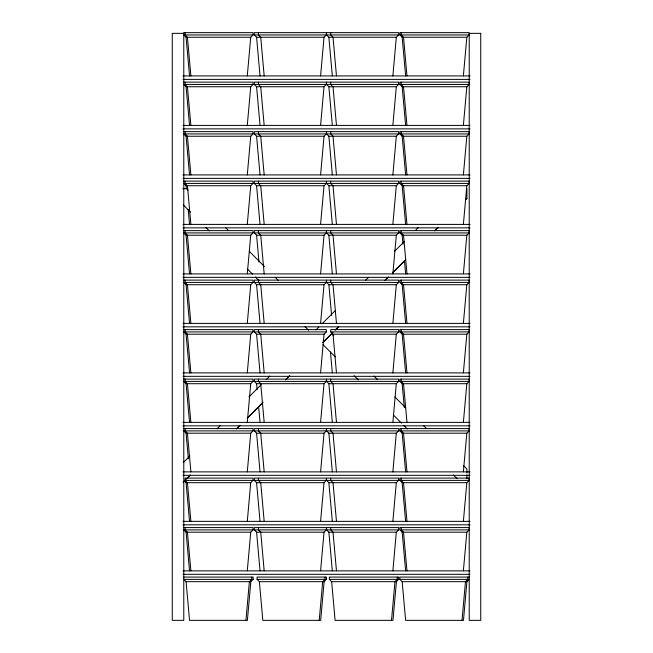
<?xml version="1.0" encoding="UTF-8"?>
<svg xmlns="http://www.w3.org/2000/svg" width="653" height="653" viewBox="0 0 653 653"><rect width="100%" height="100%" fill="white"/><g stroke="black" fill="none" stroke-linecap="round" stroke-linejoin="round"><path stroke-width="0.98" d="M247.283 75.928L250.736 37.254L253.038 34.952L253.038 32.65L183.779 32.65L183.779 620.35L172.27 620.35L172.27 33.344L183.779 33.344M247.283 125.417L250.736 86.743L253.038 84.441L253.038 82.139L183.779 82.139M247.283 174.914L250.736 136.24L253.038 133.938L253.038 131.637L183.779 131.637M247.283 224.403L250.736 185.73L253.038 183.428L253.038 181.126L183.779 181.126M247.283 273.901L250.736 235.227L253.038 232.925L253.038 230.623L183.779 230.623M247.283 323.39L250.736 284.716L253.038 282.414L253.038 280.113L183.779 280.113M247.283 372.887L250.736 334.214L253.038 331.912L253.038 329.61L183.779 329.61M247.283 422.377L250.736 383.703L253.038 381.401L253.038 379.099L183.779 379.099M247.283 471.874L250.736 433.2L253.038 430.898L253.038 428.597L183.779 428.597M247.283 521.363L250.736 482.689L253.038 480.388L253.038 478.086L185.134 478.086L185.134 480.388L187.435 482.689L190.888 521.363M247.283 570.861L250.736 532.187L253.038 529.885L253.038 527.583L183.779 527.583M245.928 620.35L249.381 581.676L251.683 579.374L251.683 577.072M253.135 579.374L250.834 581.676L247.381 620.35L189.533 620.35L186.081 581.676L183.779 579.374L253.135 579.374L253.135 577.072L183.779 577.072M320.582 75.928L324.035 37.254L326.337 34.952L326.337 32.65L254.286 32.65L254.286 34.952L256.588 37.254L260.041 75.928M320.582 125.417L324.035 86.743L326.337 84.441L326.337 82.139L254.286 82.139L254.286 84.441L256.588 86.743L260.041 125.417M320.582 174.914L324.035 136.24L326.337 133.938L326.337 131.637L254.286 131.637L254.286 133.938L256.588 136.24L260.041 174.914M320.582 224.403L324.035 185.73L326.337 183.428L326.337 181.126L254.286 181.126L254.286 183.428L256.588 185.73L260.041 224.403M320.582 273.901L324.035 235.227L326.337 232.925L326.337 230.623L254.286 230.623L254.286 232.925L256.588 235.227L258.98 262M320.582 323.39L324.035 284.716L326.337 282.414L326.337 280.113L254.286 280.113L254.286 282.414L256.588 284.716L260.041 323.39M320.582 372.887L324.035 334.214L326.337 331.912L326.337 329.61L254.286 329.61L254.286 331.912L256.588 334.214L260.041 372.887M320.582 422.377L324.035 383.703L326.337 381.401L326.337 379.099L254.286 379.099L254.286 381.401L256.588 383.703L257.119 389.653M320.582 471.874L324.035 433.2L326.337 430.898L326.337 428.597L254.286 428.597L254.286 430.898L256.588 433.2L260.041 471.874M320.582 521.363L324.035 482.689L326.337 480.388L326.337 478.086L254.286 478.086L254.286 480.388L256.588 482.689L260.041 521.363M320.582 570.861L324.035 532.187L326.337 529.885L326.337 527.583L254.286 527.583L254.286 529.885L256.588 532.187L260.041 570.861M319.227 620.35L322.68 581.676L324.982 579.374L324.982 577.072M324.133 581.676L320.672 620.35L262.824 620.35L259.372 581.676L257.07 579.374L257.07 577.072L326.435 577.072L326.435 579.374L324.133 581.676L259.372 581.676M392.861 75.928L396.314 37.254L398.616 34.952L398.616 32.65L326.565 32.65L326.565 34.952L328.867 37.254L332.328 75.928M392.861 125.417L396.314 86.743L398.616 84.441L398.616 82.139L326.565 82.139L326.565 84.441L328.867 86.743L332.328 125.417M392.861 174.914L396.314 136.24L398.616 133.938L398.616 131.637L326.565 131.637L326.565 133.938L328.867 136.24L332.328 174.914M392.861 224.403L396.314 185.73L398.616 183.428L398.616 181.126L326.565 181.126L326.565 183.428L328.867 185.73L332.328 224.403M392.861 273.901L396.314 235.227L398.616 232.925L398.616 230.623L326.565 230.623L326.565 232.925L328.867 235.227L332.328 273.901M392.861 323.39L396.314 284.716L398.616 282.414L398.616 280.113L326.565 280.113L326.565 282.414L328.867 284.716L331.618 315.456M392.861 372.887L396.314 334.214L398.616 331.912L398.616 329.61L330.712 329.61L330.712 331.912L333.014 334.214L336.466 372.887M392.861 422.377L396.314 383.703L398.616 381.401L398.616 379.099L326.565 379.099L326.565 381.401L328.867 383.703L332.328 422.377M392.861 471.874L396.314 433.2L398.616 430.898L398.616 428.597L326.565 428.597L326.565 430.898L328.867 433.2L332.328 471.874M392.861 521.363L396.314 482.689L398.616 480.388L398.616 478.086L326.565 478.086L326.565 480.388L328.867 482.689L332.328 521.363M392.861 570.861L396.314 532.187L398.616 529.885L398.616 527.583L326.565 527.583L326.565 529.885L328.867 532.187L332.328 570.861M391.506 620.35L394.959 581.676L397.261 579.374L397.261 577.072M396.412 581.676L392.959 620.35L335.111 620.35L331.659 581.676L329.357 579.374L329.357 577.072L398.714 577.072L398.714 579.374L396.412 581.676L331.659 581.676M463.377 75.928L466.83 37.254L469.132 34.952L469.132 32.65L399.865 32.65L399.865 34.952L402.166 37.254L405.619 75.928M463.377 125.417L466.83 86.743L469.132 84.441L469.132 82.139L399.865 82.139L399.865 84.441L402.166 86.743L405.619 125.417M463.377 174.914L466.83 136.24L469.132 133.938L469.132 131.637L399.865 131.637L399.865 133.938L402.166 136.24L405.619 174.914M463.377 224.403L466.83 185.73L469.132 183.428L469.132 181.126L399.865 181.126L399.865 183.428L402.166 185.73L405.619 224.403M463.377 273.901L466.83 235.227L469.132 232.925L469.132 230.623L399.865 230.623L399.865 232.925L402.166 235.227L402.966 244.149M463.377 323.39L466.83 284.716L469.132 282.414L469.132 280.113L399.865 280.113L399.865 282.414L402.166 284.716L405.619 323.39M463.377 372.887L466.83 334.214L469.132 331.912L469.132 329.61L399.865 329.61L399.865 331.912L402.166 334.214L405.619 372.887M463.377 422.377L466.83 383.703L469.132 381.401L469.132 379.099L399.865 379.099L399.865 381.401L402.166 383.703L404.289 407.505M463.377 471.874L466.83 433.2L469.132 430.898L469.132 428.597L399.865 428.597L399.865 430.898L402.166 433.2L405.619 471.874M463.377 521.363L466.83 482.689L469.132 480.388L469.132 478.086L399.865 478.086L399.865 480.388L402.166 482.689L405.619 521.363M463.377 570.861L466.83 532.187L469.132 529.885L469.132 527.583L399.865 527.583L399.865 529.885L402.166 532.187L405.619 570.861M462.022 620.35L465.475 581.676L467.777 579.374L467.777 577.072M399.865 579.374L469.221 579.374L466.919 581.676L463.467 620.35L405.619 620.35L402.166 581.676L399.865 579.374L399.865 577.072L469.221 577.072M183.33 462.528L189.86 456.039M217.196 428.662L220.118 425.78M248.891 396.959L261.192 384.707M266.187 379.662L269.836 376.063M315.897 329.953L318.827 327.063M322.378 323.464L335.397 310.493M365.607 280.235L368.537 277.354M394.428 251.413L404.558 241.324M415.324 230.517L418.246 227.636M183.175 482.224L185.33 480.061M187.493 477.898L190.374 475.017L183.215 482.224M237.178 428.213L240.059 425.332L236.5 428.931M247.258 418.132L262.375 403.007M286.136 379.246L289.736 375.638L285.467 379.964M322.86 342.515L332.222 333.152M335.822 329.553L338.703 326.671L335.152 330.271M385.507 279.868L388.388 276.986L384.837 280.586M404.95 260.425L392.706 272.668L405.717 259.706M435.192 230.174L438.073 227.293L434.514 230.901M466.919 198.496L465.434 199.932L466.919 198.496L466.919 188.725M247.299 418.132L263.143 402.289M322.909 342.515L332.989 332.434M253.038 34.952L183.779 34.952L186.081 37.254L189.533 75.928M254.286 34.952L326.337 34.952M326.565 34.952L398.616 34.952M399.865 34.952L469.132 34.952M186.081 37.254L250.736 37.254M256.588 37.254L324.035 37.254M328.867 37.254L396.314 37.254M402.166 37.254L466.83 37.254M182.979 75.928L470.021 75.928M182.979 79.38L470.021 79.38M253.038 84.441L183.779 84.441L186.081 86.743L189.533 125.417M254.286 84.441L326.337 84.441M326.565 84.441L398.616 84.441M399.865 84.441L469.132 84.441M186.081 86.743L250.736 86.743M256.588 86.743L324.035 86.743M328.867 86.743L396.314 86.743M402.166 86.743L466.83 86.743M182.979 125.417L470.021 125.417M182.979 128.87L470.021 128.87M253.038 133.938L183.779 133.938L186.081 136.24L189.533 174.914M254.286 133.938L326.337 133.938M326.565 133.938L398.616 133.938M399.865 133.938L469.132 133.938M186.081 136.24L250.736 136.24M256.588 136.24L324.035 136.24M328.867 136.24L396.314 136.24M402.166 136.24L466.83 136.24M182.979 174.914L470.021 174.914M182.979 178.367L470.021 178.367M253.038 183.428L183.779 183.428L186.081 185.73L186.342 188.709M254.286 183.428L326.337 183.428M326.565 183.428L398.616 183.428M399.865 183.428L469.132 183.428M186.081 185.73L250.736 185.73M256.588 185.73L324.035 185.73M328.867 185.73L396.314 185.73M402.166 185.73L466.83 185.73M182.734 188.725L186.636 188.725L188.08 190.17M182.979 224.403L470.021 224.403M182.979 227.856L470.021 227.856M253.038 232.925L183.779 232.925L186.081 235.227L189.533 273.901M254.286 232.925L326.337 232.925M326.565 232.925L398.616 232.925M399.865 232.925L469.132 232.925M186.081 235.227L250.736 235.227M256.588 235.227L324.035 235.227M328.867 235.227L396.314 235.227M402.166 235.227L466.83 235.227M182.979 273.901L470.021 273.901M182.979 277.354L470.021 277.354M253.038 282.414L183.779 282.414L186.081 284.716L189.533 323.39M254.286 282.414L326.337 282.414M326.565 282.414L398.616 282.414M401.22 280.113L401.22 282.414L469.132 282.414M186.081 284.716L250.736 284.716M256.588 284.716L324.035 284.716M328.867 284.716L396.314 284.716M402.166 284.716L466.83 284.716M182.979 323.39L470.021 323.39M182.979 326.843L470.021 326.843M253.038 331.912L183.779 331.912L186.081 334.214L189.533 372.887M254.286 331.912L326.337 331.912M330.712 331.912L398.616 331.912M399.865 331.912L469.132 331.912M186.081 334.214L250.736 334.214M256.588 334.214L324.035 334.214M333.014 334.214L396.314 334.214M402.166 334.214L466.83 334.214M182.979 372.887L470.021 372.887M182.979 376.34L470.021 376.34M253.038 381.401L183.779 381.401L186.081 383.703L189.533 422.377M254.286 381.401L326.337 381.401M326.565 381.401L398.616 381.401M399.865 381.401L469.132 381.401M186.081 383.703L250.736 383.703M256.588 383.703L324.035 383.703M328.867 383.703L396.314 383.703M402.166 383.703L466.83 383.703M182.979 422.377L470.021 422.377M182.979 425.829L470.021 425.829M253.038 430.898L183.779 430.898L186.081 433.2L188.382 458.977M254.286 430.898L326.337 430.898M326.565 430.898L398.616 430.898M399.865 430.898L469.132 430.898M186.081 433.2L250.736 433.2M256.588 433.2L324.035 433.2M328.867 433.2L396.314 433.2M402.166 433.2L466.83 433.2M182.979 471.874L470.021 471.874M182.979 475.327L470.021 475.327M185.134 480.388L253.038 480.388M254.286 480.388L326.337 480.388M326.565 480.388L398.616 480.388M399.865 480.388L469.132 480.388M184.35 480.967L186.081 482.689L250.736 482.689M256.588 482.689L324.035 482.689M328.867 482.689L396.314 482.689M402.166 482.689L466.83 482.689M182.979 521.363L470.021 521.363M182.979 524.816L470.021 524.816M253.038 529.885L183.779 529.885L186.081 532.187L189.533 570.861M254.286 529.885L326.337 529.885M326.565 529.885L398.616 529.885M401.22 527.583L401.22 529.885L469.132 529.885M186.081 532.187L250.736 532.187M256.588 532.187L324.035 532.187M328.867 532.187L396.314 532.187M402.166 532.187L466.83 532.187M182.979 570.861L470.021 570.861M182.979 574.314L470.021 574.314M257.07 579.374L326.435 579.374M329.357 579.374L398.714 579.374M186.081 581.676L250.834 581.676M402.166 581.676L466.919 581.676M401.22 282.414L403.521 284.716L406.974 323.39M225.546 227.636L228.428 230.517M249.324 251.413L264.457 266.546M275.264 277.354L278.145 280.235M331.463 333.552L333.626 335.715M373.973 376.063L377.573 379.662M394.869 396.959L405.676 407.766M423.691 425.78L426.572 428.662M463.32 465.409L466.919 469.009L466.919 472.919M183.354 204.977L190.554 212.176M205.679 227.293L209.278 230.901M247.446 269.06L252.482 274.105M255.364 276.986L258.963 280.586M305.049 326.671L308.649 330.271M323.055 344.678L335.299 356.922M354.024 375.638L358.342 379.964M393.628 415.251L401.546 423.168M403.709 425.332L407.309 428.931M453.394 475.017L456.994 478.616M401.22 529.885L403.521 532.187L406.974 570.861M406.974 75.928L403.521 37.254L401.22 34.952L401.22 32.65M406.974 125.417L403.521 86.743L401.22 84.441L401.22 82.139M406.974 174.914L403.521 136.24L401.22 133.938L401.22 131.637M406.974 224.403L403.521 185.73L401.22 183.428L401.22 181.126M406.974 273.901L403.521 235.227L401.22 232.925L401.22 230.623M404.468 261.004L405.619 273.901M406.974 372.887L403.521 334.214L401.22 331.912L401.22 329.61M406.974 422.377L403.521 383.703L401.22 381.401L401.22 379.099M406.974 471.874L403.521 433.2L401.22 430.898L401.22 428.597M406.974 521.363L403.521 482.689L401.22 480.388L401.22 478.086M336.466 75.928L333.014 37.254L330.712 34.952L330.712 32.65M336.466 125.417L333.014 86.743L330.712 84.441L330.712 82.139M336.466 174.914L333.014 136.24L330.712 133.938L330.712 131.637M336.466 224.403L333.014 185.73L330.712 183.428L330.712 181.126M336.466 273.901L333.014 235.227L330.712 232.925L330.712 230.623M336.466 323.39L333.014 284.716L330.712 282.414L330.712 280.113M330.467 352.065L332.328 372.887M336.466 422.377L333.014 383.703L330.712 381.401L330.712 379.099M336.466 471.874L333.014 433.2L330.712 430.898L330.712 428.597M336.466 521.363L333.014 482.689L330.712 480.388L330.712 478.086M336.466 570.861L333.014 532.187L330.712 529.885L330.712 527.583M264.179 75.928L260.727 37.254L258.425 34.952L258.425 32.65M264.179 125.417L260.727 86.743L258.425 84.441L258.425 82.139M264.179 174.914L260.727 136.24L258.425 133.938L258.425 131.637M264.179 224.403L260.727 185.73L258.425 183.428L258.425 181.126M264.179 273.901L260.727 235.227L258.425 232.925L258.425 230.623M264.179 323.39L260.727 284.716L258.425 282.414L258.425 280.113M264.179 372.887L260.727 334.214L258.425 331.912L258.425 329.61M264.179 422.377L260.727 383.703L258.425 381.401L258.425 379.099M258.621 406.509L260.041 422.377M264.179 471.874L260.727 433.2L258.425 430.898L258.425 428.597M264.179 521.363L260.727 482.689L258.425 480.388L258.425 478.086M264.179 570.861L260.727 532.187L258.425 529.885L258.425 527.583M190.888 75.928L187.435 37.254L185.134 34.952L185.134 32.65M190.888 125.417L187.435 86.743L185.134 84.441L185.134 82.139M190.888 174.914L187.435 136.24L185.134 133.938L185.134 131.637M190.888 224.403L187.435 185.73L185.134 183.428L185.134 181.126M188.203 209.531L189.533 224.403M190.888 273.901L187.435 235.227L185.134 232.925L185.134 230.623M190.888 323.39L187.435 284.716L185.134 282.414L185.134 280.113M190.888 372.887L187.435 334.214L185.134 331.912L185.134 329.61M190.888 422.377L187.435 383.703L185.134 381.401L185.134 379.099M190.888 471.874L187.435 433.2L185.134 430.898L185.134 428.597M186.081 482.689L189.533 521.363M190.888 570.861L187.435 532.187L185.134 529.885L185.134 527.583M466.919 474.87L466.919 478.78M480.73 33.344L469.221 33.344L469.221 620.35L480.73 620.35L480.73 33.344"/></g></svg>
